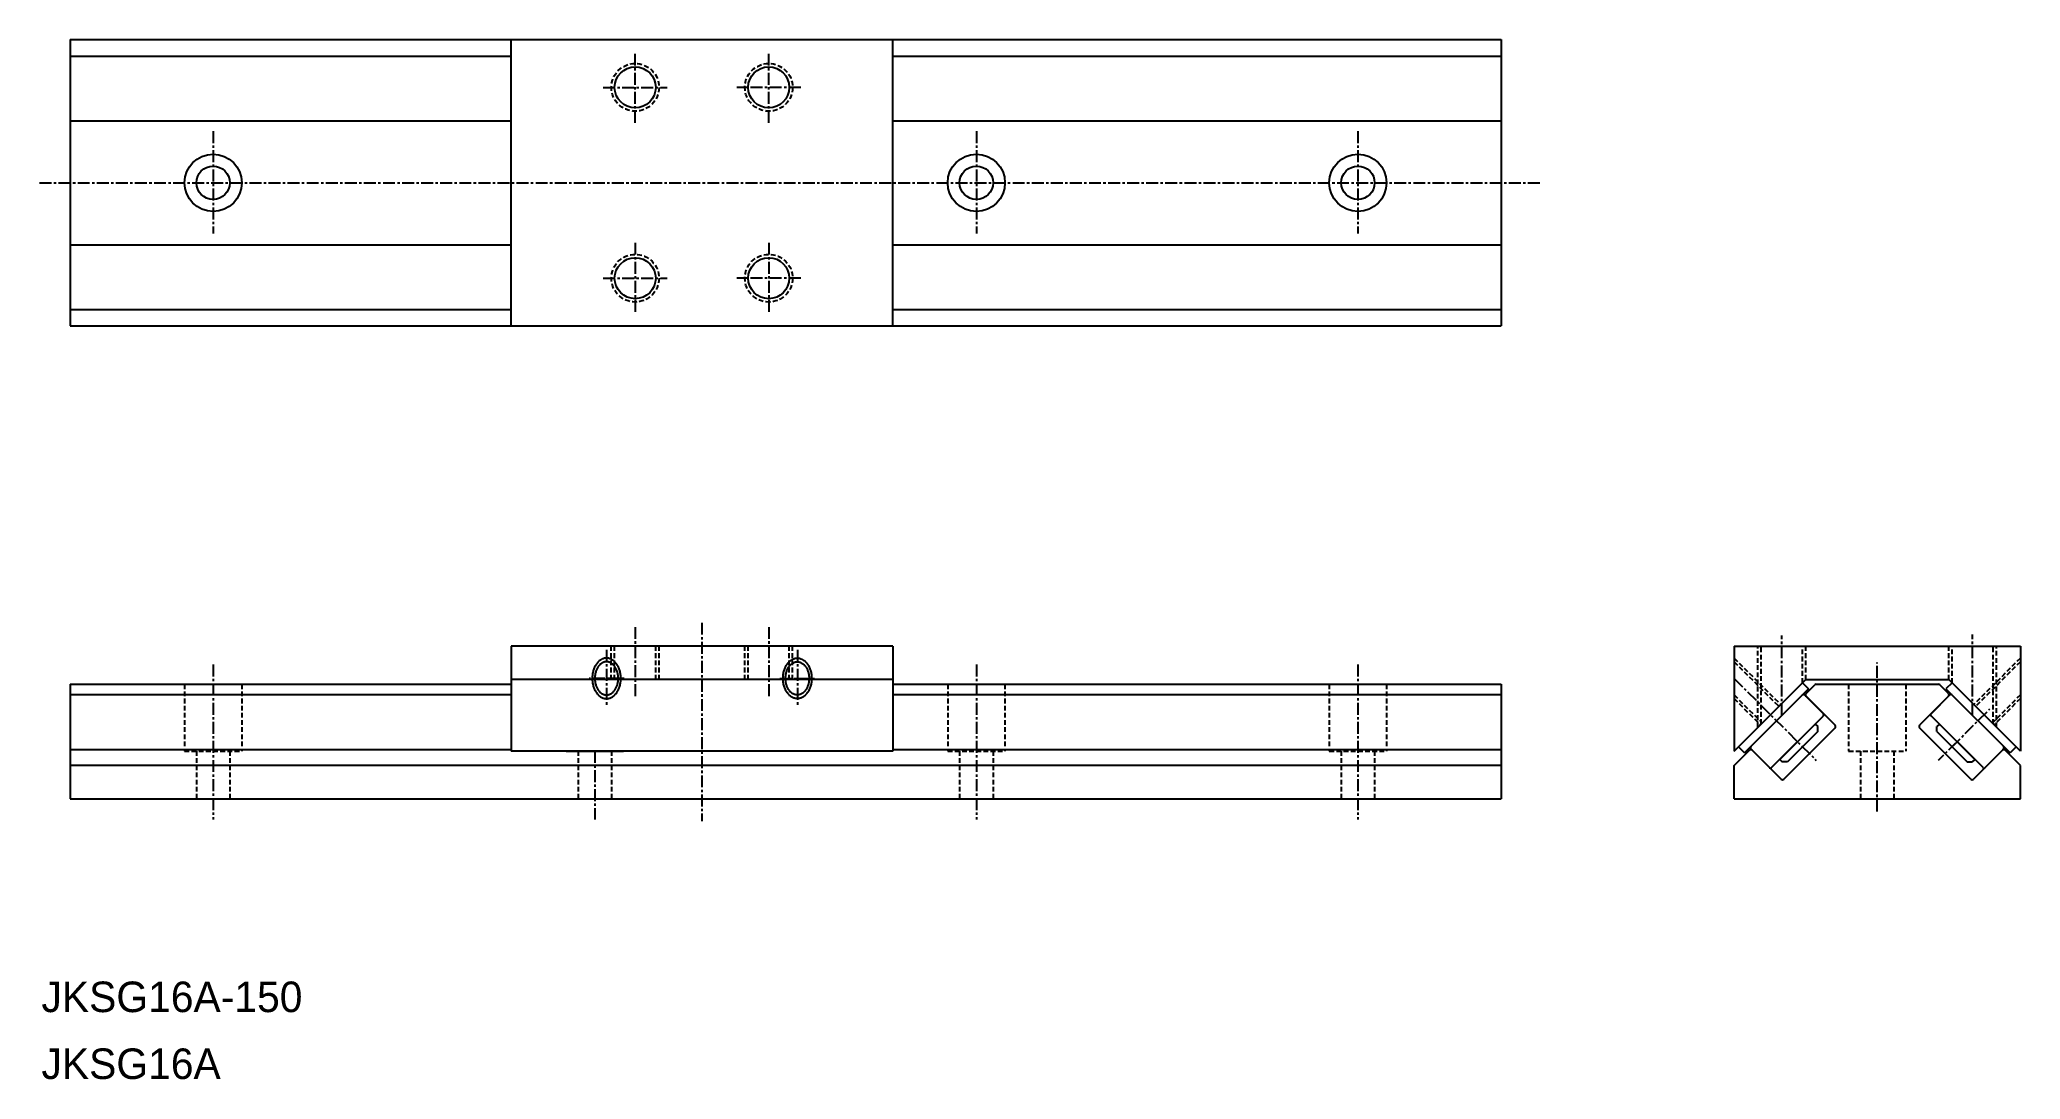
# Model space of a CAD drawing. Extents: x 36 to 243, y 107 to 216.
import ezdxf

# ---------------------------------------------------------------- set-up
doc = ezdxf.new("R2010")
doc.units = 0
doc.linetypes.add('CENTER', pattern=[2, 1.25, -0.25, 0.25, -0.25])
doc.linetypes.add('DASHED', pattern=[0.75, 0.5, -0.25])
doc.layers.get('0').update_dxf_attribs({"linetype": 'CONTINUOUS'})
doc.layers.add('CENTER', color=1, linetype='CENTER')

msp = doc.modelspace()

# ---------------------------------------------------------------- linework, layer by layer
at = {"color": 7, "linetype": 'CONTINUOUS'}
for p, q in [((39.04, 215.84), (189.04, 215.84)), ((39.04, 215.84), (39.04, 185.84)), ((39.04, 214.11), (85.28, 214.11)), ((85.28, 185.84), (85.28, 215.84)), ((125.28, 185.84), (125.28, 215.84)), ((125.28, 214.11), (189.04, 214.11)), ((189.04, 215.84), (189.04, 185.84)), ((39.04, 207.34), (85.28, 207.34)), ((125.28, 207.34), (189.04, 207.34)), ((39.04, 194.34), (85.28, 194.34)), ((125.28, 194.34), (189.04, 194.34)), ((39.04, 187.57), (85.28, 187.57)), ((125.28, 187.57), (189.04, 187.57)), ((39.04, 185.84), (189.04, 185.84)), ((125.28, 152.28), (85.28, 152.28)), ((85.28, 152.28), (85.28, 141.28)), ((125.28, 152.28), (125.28, 141.28)), ((213.47, 152.28), (243.47, 152.28)), ((213.47, 152.28), (213.47, 141.28)), ((243.47, 152.28), (243.47, 141.28)), ((39.04, 148.28), (39.04, 136.28)), ((39.04, 148.28), (85.28, 148.28)), ((125.28, 148.78), (85.28, 148.78)), ((125.28, 148.28), (189.04, 148.28)), ((189.04, 148.28), (189.04, 136.28)), ((213.47, 141.28), (220.97, 148.78)), ((221.28, 147.81), (214.56, 141.09)), ((220.64, 148.44), (221.28, 147.81)), ((220.97, 148.78), (235.97, 148.78)), ((221.01, 147.31), (221.92, 148.22)), ((222.06, 148.28), (234.89, 148.28)), ((235.94, 147.31), (235.03, 148.22)), ((236.31, 148.44), (235.67, 147.81)), ((235.67, 147.81), (242.39, 141.09)), ((243.47, 141.28), (235.97, 148.78)), ((85.28, 147.16), (39.04, 147.16)), ((189.04, 147.16), (125.28, 147.16)), ((220.89, 147.14), (222.84, 145.19)), ((221.01, 147.02), (224.05, 143.98)), ((235.94, 147.02), (232.9, 143.98)), ((236.06, 147.14), (234.11, 145.19)), ((236.34, 147.14), (236.43, 147.04)), ((217.39, 139.54), (222.84, 144.98)), ((221.97, 144.11), (218.26, 140.4)), ((218.67, 138.33), (224.05, 143.7)), ((222.24, 143.32), (219.05, 140.14)), ((221.97, 144.11), (222.24, 143.85)), ((222.24, 143.32), (222.24, 143.85)), ((238.28, 138.33), (232.9, 143.7)), ((239.56, 139.54), (234.11, 144.98)), ((234.98, 144.11), (234.71, 143.85)), ((234.71, 143.32), (234.71, 143.85)), ((234.71, 143.32), (237.9, 140.14)), ((234.98, 144.11), (238.69, 140.4)), ((85.28, 141.42), (39.04, 141.42)), ((125.28, 141.28), (85.28, 141.28)), ((91.04, 141.28), (97.04, 141.28)), ((189.04, 141.42), (125.28, 141.42)), ((213.47, 139.78), (215.07, 141.37)), ((213.93, 141.73), (214.56, 141.09)), ((215.24, 141.48), (217.18, 139.54)), ((215.35, 141.37), (218.39, 138.33)), ((241.6, 141.37), (238.56, 138.33)), ((241.71, 141.48), (239.77, 139.54)), ((243.47, 139.78), (241.88, 141.37)), ((243.02, 141.73), (242.39, 141.09)), ((189.04, 139.78), (39.04, 139.78)), ((213.47, 136.28), (213.47, 139.78)), ((218.26, 140.4), (218.52, 140.14)), ((219.05, 140.14), (218.52, 140.14)), ((237.9, 140.14), (238.43, 140.14)), ((238.69, 140.4), (238.43, 140.14)), ((243.47, 136.28), (243.47, 139.78)), ((39.04, 136.28), (189.04, 136.28)), ((213.47, 136.28), (243.47, 136.28))]:
    msp.add_line(p, q, dxfattribs=at)
at = {"color": 3, "linetype": 'DASHED'}
for p, q in [((95.78, 148.78), (95.78, 152.28)), ((96.13, 148.78), (96.13, 152.28)), ((100.43, 148.78), (100.43, 152.28)), ((100.78, 148.78), (100.78, 152.28)), ((109.78, 148.78), (109.78, 152.28)), ((110.13, 148.78), (110.13, 152.28)), ((114.43, 148.78), (114.43, 152.28)), ((114.78, 148.78), (114.78, 152.28)), ((215.97, 143.78), (215.97, 152.28)), ((216.32, 144.13), (216.32, 152.28)), ((220.62, 148.43), (220.62, 152.28)), ((220.97, 148.78), (220.97, 152.28)), ((235.97, 148.78), (235.97, 152.28)), ((236.32, 148.43), (236.32, 152.28)), ((240.62, 144.13), (240.62, 152.28)), ((240.97, 143.78), (240.97, 152.28)), ((213.47, 151.02), (218.35, 146.15)), ((213.47, 150.64), (218.16, 145.96)), ((243.47, 151.02), (238.6, 146.15)), ((243.47, 150.64), (238.79, 145.96)), ((51.04, 148.28), (51.04, 141.28)), ((57.04, 148.28), (57.04, 141.28)), ((131.04, 148.28), (131.04, 141.28)), ((137.04, 148.28), (137.04, 141.28)), ((171.04, 148.28), (171.04, 141.28)), ((177.04, 148.28), (177.04, 141.28)), ((225.47, 148.28), (225.47, 141.28)), ((231.47, 148.28), (231.47, 141.28)), ((213.47, 147.16), (216.42, 144.22)), ((213.47, 146.78), (216.23, 144.03)), ((243.47, 147.16), (240.53, 144.22)), ((243.47, 146.78), (240.72, 144.03)), ((51.04, 141.28), (57.04, 141.28)), ((52.29, 141.28), (52.29, 136.28)), ((55.79, 141.28), (55.79, 136.28)), ((92.29, 141.28), (92.29, 136.28)), ((95.79, 141.28), (95.79, 136.28)), ((131.04, 141.28), (137.04, 141.28)), ((132.29, 141.28), (132.29, 136.28)), ((135.79, 141.28), (135.79, 136.28)), ((171.04, 141.28), (177.04, 141.28)), ((172.29, 141.28), (172.29, 136.28)), ((175.79, 141.28), (175.79, 136.28)), ((225.47, 141.28), (231.47, 141.28)), ((226.72, 141.28), (226.72, 136.28)), ((230.22, 141.28), (230.22, 136.28))]:
    msp.add_line(p, q, dxfattribs=at)
for points in [[(95.28, 151.02, 0), (95.2, 151.02, 0), (95.13, 151.01, 0), (95.06, 151, 0), (94.98, 150.98, 0), (94.91, 150.95, 0), (94.84, 150.93, 0), (94.77, 150.89, 0), (94.7, 150.86, 0), (94.63, 150.81, 0), (94.57, 150.77, 0), (94.5, 150.72, 0), (94.44, 150.66, 0), (94.38, 150.6, 0), (94.32, 150.54, 0), (94.27, 150.47, 0), (94.21, 150.4, 0), (94.16, 150.32, 0), (94.12, 150.24, 0), (94.07, 150.16, 0), (94.03, 150.08, 0), (93.99, 149.99, 0), (93.95, 149.9, 0), (93.92, 149.8, 0), (93.89, 149.71, 0), (93.86, 149.61, 0), (93.84, 149.51, 0), (93.82, 149.41, 0), (93.8, 149.31, 0), (93.79, 149.21, 0), (93.78, 149.1, 0), (93.78, 149, 0), (93.78, 148.9, 0), (93.78, 148.79, 0), (93.78, 148.69, 0), (93.79, 148.59, 0), (93.8, 148.48, 0), (93.82, 148.38, 0), (93.84, 148.28, 0), (93.86, 148.18, 0), (93.89, 148.08, 0), (93.92, 147.99, 0), (93.95, 147.9, 0), (93.99, 147.81, 0), (94.03, 147.72, 0), (94.07, 147.63, 0), (94.12, 147.55, 0), (94.16, 147.47, 0), (94.21, 147.4, 0), (94.27, 147.32, 0), (94.32, 147.26, 0), (94.38, 147.19, 0), (94.44, 147.13, 0), (94.5, 147.08, 0), (94.57, 147.03, 0), (94.63, 146.98, 0), (94.7, 146.94, 0), (94.77, 146.9, 0), (94.84, 146.87, 0), (94.91, 146.84, 0), (94.98, 146.82, 0), (95.06, 146.8, 0), (95.13, 146.79, 0), (95.2, 146.78, 0), (95.28, 146.77, 0), (95.35, 146.78, 0), (95.42, 146.79, 0), (95.5, 146.8, 0), (95.57, 146.82, 0), (95.64, 146.84, 0), (95.71, 146.87, 0), (95.78, 146.9, 0), (95.85, 146.94, 0), (95.92, 146.98, 0), (95.98, 147.03, 0), (96.05, 147.08, 0), (96.11, 147.13, 0), (96.17, 147.19, 0), (96.23, 147.26, 0), (96.28, 147.32, 0), (96.34, 147.4, 0), (96.39, 147.47, 0), (96.43, 147.55, 0), (96.48, 147.63, 0), (96.52, 147.72, 0), (96.56, 147.81, 0), (96.6, 147.9, 0), (96.63, 147.99, 0), (96.66, 148.08, 0), (96.69, 148.18, 0), (96.71, 148.28, 0), (96.73, 148.38, 0), (96.75, 148.48, 0), (96.76, 148.59, 0), (96.77, 148.69, 0), (96.77, 148.79, 0), (96.78, 148.9, 0), (96.77, 149, 0), (96.77, 149.1, 0), (96.76, 149.21, 0), (96.75, 149.31, 0), (96.73, 149.41, 0), (96.71, 149.51, 0), (96.69, 149.61, 0), (96.66, 149.71, 0), (96.63, 149.8, 0), (96.6, 149.9, 0), (96.56, 149.99, 0), (96.52, 150.08, 0), (96.48, 150.16, 0), (96.43, 150.24, 0), (96.39, 150.32, 0), (96.34, 150.4, 0), (96.28, 150.47, 0), (96.23, 150.54, 0), (96.17, 150.6, 0), (96.11, 150.66, 0), (96.05, 150.72, 0), (95.98, 150.77, 0), (95.92, 150.81, 0), (95.85, 150.86, 0), (95.78, 150.89, 0), (95.71, 150.93, 0), (95.64, 150.95, 0), (95.57, 150.98, 0), (95.5, 151, 0), (95.42, 151.01, 0), (95.35, 151.02, 0), (95.28, 151.02, 0)], [(115.28, 151.02, 0), (115.35, 151.02, 0), (115.42, 151.01, 0), (115.5, 151, 0), (115.57, 150.98, 0), (115.64, 150.95, 0), (115.71, 150.93, 0), (115.78, 150.89, 0), (115.85, 150.86, 0), (115.92, 150.81, 0), (115.98, 150.77, 0), (116.05, 150.72, 0), (116.11, 150.66, 0), (116.17, 150.6, 0), (116.23, 150.54, 0), (116.28, 150.47, 0), (116.34, 150.4, 0), (116.39, 150.32, 0), (116.44, 150.24, 0), (116.48, 150.16, 0), (116.52, 150.08, 0), (116.56, 149.99, 0), (116.6, 149.9, 0), (116.63, 149.8, 0), (116.66, 149.71, 0), (116.69, 149.61, 0), (116.71, 149.51, 0), (116.73, 149.41, 0), (116.75, 149.31, 0), (116.76, 149.21, 0), (116.77, 149.1, 0), (116.77, 149, 0), (116.78, 148.9, 0), (116.77, 148.79, 0), (116.77, 148.69, 0), (116.76, 148.59, 0), (116.75, 148.48, 0), (116.73, 148.38, 0), (116.71, 148.28, 0), (116.69, 148.18, 0), (116.66, 148.08, 0), (116.63, 147.99, 0), (116.6, 147.9, 0), (116.56, 147.81, 0), (116.52, 147.72, 0), (116.48, 147.63, 0), (116.44, 147.55, 0), (116.39, 147.47, 0), (116.34, 147.4, 0), (116.28, 147.32, 0), (116.23, 147.26, 0), (116.17, 147.19, 0), (116.11, 147.13, 0), (116.05, 147.08, 0), (115.98, 147.03, 0), (115.92, 146.98, 0), (115.85, 146.94, 0), (115.78, 146.9, 0), (115.71, 146.87, 0), (115.64, 146.84, 0), (115.57, 146.82, 0), (115.5, 146.8, 0), (115.42, 146.79, 0), (115.35, 146.78, 0), (115.28, 146.77, 0), (115.2, 146.78, 0), (115.13, 146.79, 0), (115.06, 146.8, 0), (114.98, 146.82, 0), (114.91, 146.84, 0), (114.84, 146.87, 0), (114.77, 146.9, 0), (114.7, 146.94, 0), (114.63, 146.98, 0), (114.57, 147.03, 0), (114.5, 147.08, 0), (114.44, 147.13, 0), (114.38, 147.19, 0), (114.32, 147.26, 0), (114.27, 147.32, 0), (114.21, 147.4, 0), (114.16, 147.47, 0), (114.12, 147.55, 0), (114.07, 147.63, 0), (114.03, 147.72, 0), (113.99, 147.81, 0), (113.95, 147.9, 0), (113.92, 147.99, 0), (113.89, 148.08, 0), (113.86, 148.18, 0), (113.84, 148.28, 0), (113.82, 148.38, 0), (113.8, 148.48, 0), (113.79, 148.59, 0), (113.78, 148.69, 0), (113.78, 148.79, 0), (113.78, 148.9, 0), (113.78, 149, 0), (113.78, 149.1, 0), (113.79, 149.21, 0), (113.8, 149.31, 0), (113.82, 149.41, 0), (113.84, 149.51, 0), (113.86, 149.61, 0), (113.89, 149.71, 0), (113.92, 149.8, 0), (113.95, 149.9, 0), (113.99, 149.99, 0), (114.03, 150.08, 0), (114.07, 150.16, 0), (114.12, 150.24, 0), (114.16, 150.32, 0), (114.21, 150.4, 0), (114.27, 150.47, 0), (114.32, 150.54, 0), (114.38, 150.6, 0), (114.44, 150.66, 0), (114.5, 150.72, 0), (114.57, 150.77, 0), (114.63, 150.81, 0), (114.7, 150.86, 0), (114.77, 150.89, 0), (114.84, 150.93, 0), (114.91, 150.95, 0), (114.98, 150.98, 0), (115.06, 151, 0), (115.13, 151.01, 0), (115.2, 151.02, 0), (115.28, 151.02, 0)]]:
    msp.add_polyline3d(points, dxfattribs=at)
at = {"color": 7, "linetype": 'CONTINUOUS'}
for points in [[(95.28, 150.64, 0), (95.22, 150.63, 0), (95.15, 150.63, 0), (95.1, 150.62, 0), (95.04, 150.6, 0), (94.98, 150.58, 0), (94.92, 150.56, 0), (94.86, 150.53, 0), (94.8, 150.5, 0), (94.75, 150.47, 0), (94.7, 150.43, 0), (94.64, 150.39, 0), (94.59, 150.34, 0), (94.54, 150.29, 0), (94.5, 150.24, 0), (94.45, 150.19, 0), (94.41, 150.13, 0), (94.36, 150.06, 0), (94.32, 150, 0), (94.29, 149.93, 0), (94.25, 149.86, 0), (94.22, 149.79, 0), (94.19, 149.72, 0), (94.16, 149.64, 0), (94.14, 149.56, 0), (94.12, 149.48, 0), (94.1, 149.4, 0), (94.08, 149.32, 0), (94.07, 149.24, 0), (94.06, 149.15, 0), (94.05, 149.07, 0), (94.05, 148.98, 0), (94.05, 148.9, 0), (94.05, 148.81, 0), (94.05, 148.73, 0), (94.06, 148.64, 0), (94.07, 148.56, 0), (94.08, 148.47, 0), (94.1, 148.39, 0), (94.12, 148.31, 0), (94.14, 148.23, 0), (94.16, 148.15, 0), (94.19, 148.08, 0), (94.22, 148, 0), (94.25, 147.93, 0), (94.29, 147.86, 0), (94.32, 147.79, 0), (94.36, 147.73, 0), (94.41, 147.67, 0), (94.45, 147.61, 0), (94.5, 147.55, 0), (94.54, 147.5, 0), (94.59, 147.45, 0), (94.64, 147.41, 0), (94.7, 147.36, 0), (94.75, 147.32, 0), (94.8, 147.29, 0), (94.86, 147.26, 0), (94.92, 147.23, 0), (94.98, 147.21, 0), (95.04, 147.19, 0), (95.1, 147.18, 0), (95.15, 147.17, 0), (95.22, 147.16, 0), (95.28, 147.16, 0), (95.34, 147.16, 0), (95.4, 147.17, 0), (95.46, 147.18, 0), (95.52, 147.19, 0), (95.57, 147.21, 0), (95.63, 147.23, 0), (95.69, 147.26, 0), (95.75, 147.29, 0), (95.8, 147.32, 0), (95.85, 147.36, 0), (95.91, 147.41, 0), (95.96, 147.45, 0), (96.01, 147.5, 0), (96.06, 147.55, 0), (96.1, 147.61, 0), (96.14, 147.67, 0), (96.19, 147.73, 0), (96.23, 147.79, 0), (96.26, 147.86, 0), (96.3, 147.93, 0), (96.33, 148, 0), (96.36, 148.08, 0), (96.39, 148.15, 0), (96.41, 148.23, 0), (96.43, 148.31, 0), (96.45, 148.39, 0), (96.47, 148.47, 0), (96.48, 148.56, 0), (96.49, 148.64, 0), (96.5, 148.73, 0), (96.5, 148.81, 0), (96.5, 148.9, 0), (96.5, 148.98, 0), (96.5, 149.07, 0), (96.49, 149.15, 0), (96.48, 149.24, 0), (96.47, 149.32, 0), (96.45, 149.4, 0), (96.43, 149.48, 0), (96.41, 149.56, 0), (96.39, 149.64, 0), (96.36, 149.72, 0), (96.33, 149.79, 0), (96.3, 149.86, 0), (96.26, 149.93, 0), (96.23, 150, 0), (96.19, 150.06, 0), (96.14, 150.13, 0), (96.1, 150.19, 0), (96.06, 150.24, 0), (96.01, 150.29, 0), (95.96, 150.34, 0), (95.91, 150.39, 0), (95.85, 150.43, 0), (95.8, 150.47, 0), (95.75, 150.5, 0), (95.69, 150.53, 0), (95.63, 150.56, 0), (95.57, 150.58, 0), (95.52, 150.6, 0), (95.46, 150.62, 0), (95.4, 150.63, 0), (95.34, 150.63, 0), (95.28, 150.64, 0)], [(115.28, 150.64, 0), (115.34, 150.63, 0), (115.4, 150.63, 0), (115.46, 150.62, 0), (115.52, 150.6, 0), (115.57, 150.58, 0), (115.63, 150.56, 0), (115.69, 150.53, 0), (115.75, 150.5, 0), (115.8, 150.47, 0), (115.86, 150.43, 0), (115.91, 150.39, 0), (115.96, 150.34, 0), (116.01, 150.29, 0), (116.06, 150.24, 0), (116.1, 150.19, 0), (116.14, 150.13, 0), (116.19, 150.06, 0), (116.23, 150, 0), (116.26, 149.93, 0), (116.3, 149.86, 0), (116.33, 149.79, 0), (116.36, 149.72, 0), (116.39, 149.64, 0), (116.41, 149.56, 0), (116.43, 149.48, 0), (116.45, 149.4, 0), (116.47, 149.32, 0), (116.48, 149.24, 0), (116.49, 149.15, 0), (116.5, 149.07, 0), (116.5, 148.98, 0), (116.51, 148.9, 0), (116.5, 148.81, 0), (116.5, 148.73, 0), (116.49, 148.64, 0), (116.48, 148.56, 0), (116.47, 148.47, 0), (116.45, 148.39, 0), (116.43, 148.31, 0), (116.41, 148.23, 0), (116.39, 148.15, 0), (116.36, 148.08, 0), (116.33, 148, 0), (116.3, 147.93, 0), (116.26, 147.86, 0), (116.23, 147.79, 0), (116.19, 147.73, 0), (116.14, 147.67, 0), (116.1, 147.61, 0), (116.06, 147.55, 0), (116.01, 147.5, 0), (115.96, 147.45, 0), (115.91, 147.41, 0), (115.86, 147.36, 0), (115.8, 147.32, 0), (115.75, 147.29, 0), (115.69, 147.26, 0), (115.63, 147.23, 0), (115.57, 147.21, 0), (115.52, 147.19, 0), (115.46, 147.18, 0), (115.4, 147.17, 0), (115.34, 147.16, 0), (115.28, 147.16, 0), (115.22, 147.16, 0), (115.16, 147.17, 0), (115.1, 147.18, 0), (115.04, 147.19, 0), (114.98, 147.21, 0), (114.92, 147.23, 0), (114.86, 147.26, 0), (114.81, 147.29, 0), (114.75, 147.32, 0), (114.7, 147.36, 0), (114.64, 147.41, 0), (114.59, 147.45, 0), (114.54, 147.5, 0), (114.5, 147.55, 0), (114.45, 147.61, 0), (114.41, 147.67, 0), (114.36, 147.73, 0), (114.33, 147.79, 0), (114.29, 147.86, 0), (114.25, 147.93, 0), (114.22, 148, 0), (114.19, 148.08, 0), (114.16, 148.15, 0), (114.14, 148.23, 0), (114.12, 148.31, 0), (114.1, 148.39, 0), (114.08, 148.47, 0), (114.07, 148.56, 0), (114.06, 148.64, 0), (114.05, 148.73, 0), (114.05, 148.81, 0), (114.05, 148.9, 0), (114.05, 148.98, 0), (114.05, 149.07, 0), (114.06, 149.15, 0), (114.07, 149.24, 0), (114.08, 149.32, 0), (114.1, 149.4, 0), (114.12, 149.48, 0), (114.14, 149.56, 0), (114.16, 149.64, 0), (114.19, 149.72, 0), (114.22, 149.79, 0), (114.25, 149.86, 0), (114.29, 149.93, 0), (114.33, 150, 0), (114.36, 150.06, 0), (114.41, 150.13, 0), (114.45, 150.19, 0), (114.5, 150.24, 0), (114.54, 150.29, 0), (114.59, 150.34, 0), (114.64, 150.39, 0), (114.7, 150.43, 0), (114.75, 150.47, 0), (114.81, 150.5, 0), (114.86, 150.53, 0), (114.92, 150.56, 0), (114.98, 150.58, 0), (115.04, 150.6, 0), (115.1, 150.62, 0), (115.16, 150.63, 0), (115.22, 150.63, 0), (115.28, 150.64, 0)]]:
    msp.add_polyline3d(points, dxfattribs=at)
at = {"color": 3, "linetype": 'DASHED'}
for centre in [(98.28, 210.84), (112.28, 210.84), (98.28, 190.84), (112.28, 190.84)]:
    msp.add_circle(centre, 2.5, dxfattribs=at)
at = {"color": 7, "linetype": 'CONTINUOUS'}
for centre, radius in [((98.28, 210.84), 2.15), ((112.28, 210.84), 2.15), ((54.04, 200.84), 3), ((134.04, 200.84), 3), ((174.04, 200.84), 3), ((54.04, 200.84), 1.75), ((134.04, 200.84), 1.75), ((174.04, 200.84), 1.75), ((98.28, 190.84), 2.15), ((112.28, 190.84), 2.15)]:
    msp.add_circle(centre, radius, dxfattribs=at)
for centre, radius, start, end in [((222.06, 148.08), 0.2, 90, 135), ((234.89, 148.08), 0.2, 45, 90), ((220.75, 147), 0.2, 45, 135), ((221.15, 147.16), 0.2, 135, 225), ((235.8, 147.16), 0.2, 315, 45), ((236.2, 147), 0.2, 45, 135), ((222.73, 145.09), 0.15, 315, 45), ((223.9, 143.84), 0.2, 315, 45), ((233.05, 143.84), 0.2, 135, 225), ((234.22, 145.09), 0.15, 135, 225), ((215.21, 141.22), 0.2, 45, 135), ((215.38, 141.62), 0.2, 135, 225), ((241.74, 141.22), 0.2, 45, 135), ((241.57, 141.62), 0.2, 315, 45), ((217.29, 139.64), 0.15, 225, 315), ((239.66, 139.64), 0.15, 225, 315), ((218.53, 138.47), 0.2, 225, 315), ((238.42, 138.47), 0.2, 225, 315)]:
    msp.add_arc(centre, radius, start, end, dxfattribs=at)
at = {"layer": 'CENTER', "color": 1, "linetype": 'CENTER'}
for p, q in [((98.28, 207.12), (98.28, 214.56)), ((112.28, 207.12), (112.28, 214.56)), ((94.92, 210.84), (101.63, 210.84)), ((115.63, 210.84), (108.92, 210.84)), ((54.04, 206.24), (54.04, 195.54)), ((134.04, 206.24), (134.04, 195.54)), ((174.04, 206.24), (174.04, 195.54)), ((35.85, 200.84), (193.31, 200.84)), ((98.28, 194.56), (98.28, 187.12)), ((112.28, 194.56), (112.28, 187.12)), ((94.92, 190.84), (101.63, 190.84)), ((115.63, 190.84), (108.92, 190.84)), ((98.28, 154.28), (98.28, 146.83)), ((105.28, 154.73), (105.28, 133.92)), ((112.28, 154.28), (112.28, 146.83)), ((95.28, 151.89), (95.28, 145.93)), ((115.28, 151.89), (115.28, 145.93)), ((218.47, 145), (218.47, 153.39)), ((238.47, 145), (238.47, 153.48)), ((54.04, 150.34), (54.04, 134.09)), ((134.04, 150.34), (134.04, 134.09)), ((174.04, 150.34), (174.04, 134.09)), ((228.47, 134.96), (228.47, 150.56)), ((97.11, 148.9), (93.46, 148.9)), ((113.44, 148.9), (117.09, 148.9)), ((213.47, 148.9), (222.08, 140.29)), ((236.27, 141.69), (240.28, 145.71)), ((94.04, 141.28), (94.04, 134.09)), ((236.84, 142.26), (234.87, 140.29))]:
    msp.add_line(p, q, dxfattribs=at)

# ---------------------------------------------------------------- texts
at = {"color": 7, "linetype": 'CONTINUOUS'}
for s, p in [('JKSG16A-150', (36.05, 113.92)), ('JKSG16A', (36.05, 106.91))]:
    msp.add_text(s, height=3.2, dxfattribs=at).set_placement(p)

doc.saveas('drawing.dxf')
